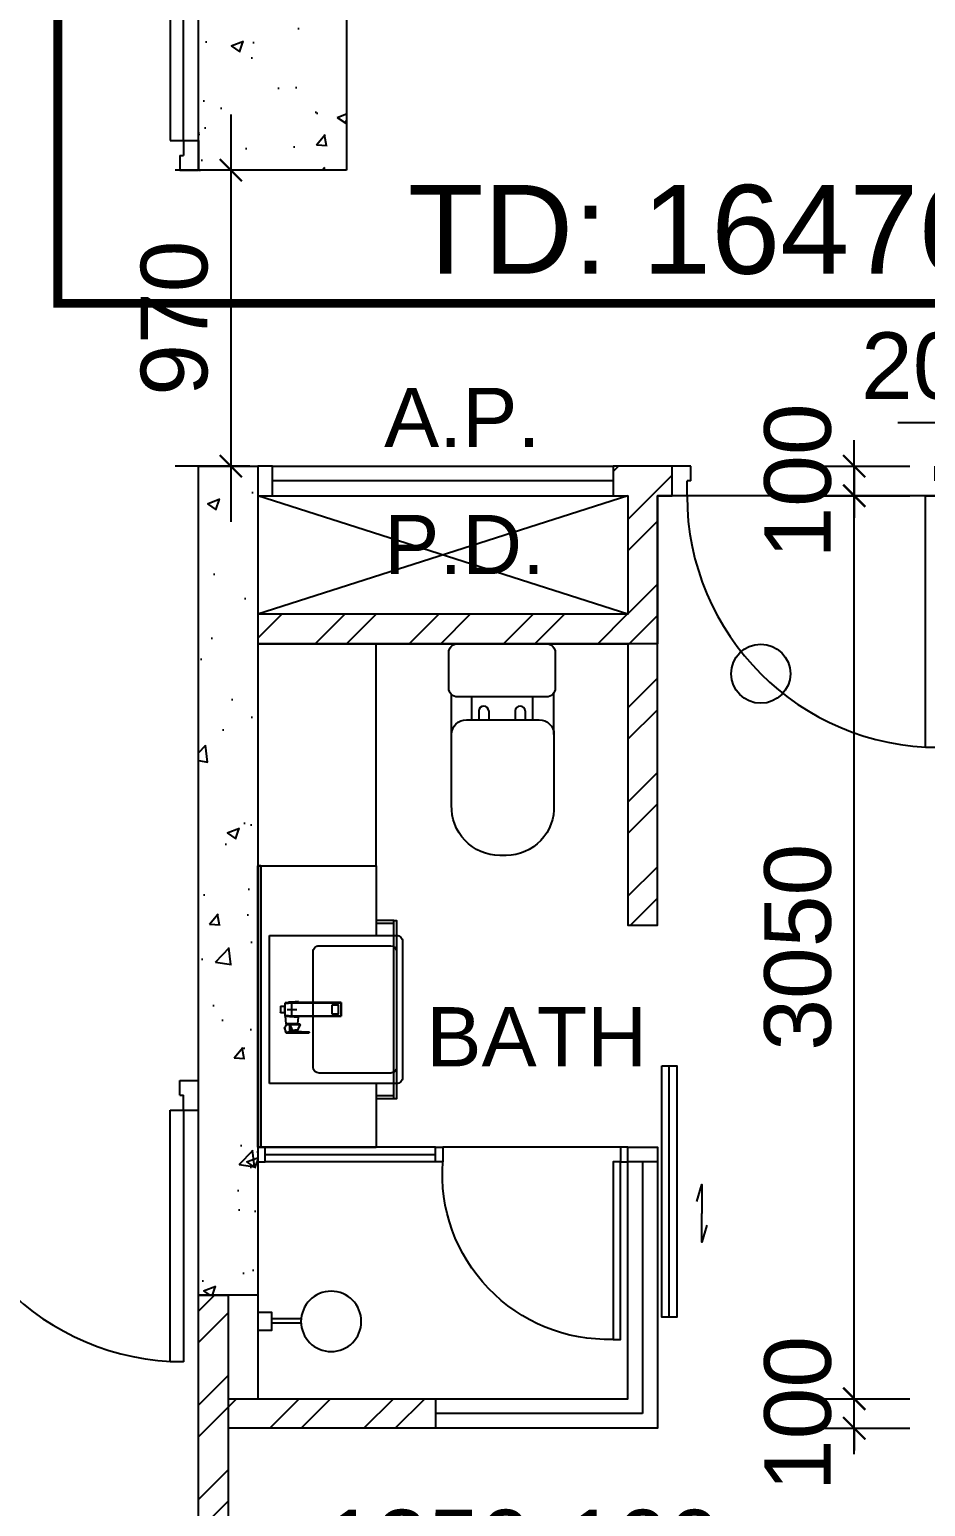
# Model space of a CAD drawing. Header units: millimetres. Extents: x 0 to 69068, y 299 to 37257.
# Drawn here: x 11629 to 14655, y 12058 to 17047 of the extents above; entities that cross this region are included whole.
import ezdxf
from ezdxf.enums import TextEntityAlignment as Align

# ---------------------------------------------------------------- set-up
doc = ezdxf.new("R2010")
doc.units = ezdxf.units.MM
doc.layers.get('Defpoints').update_dxf_attribs({"color": 8})
for name, color, linetype in [('ARC 08200_OS', 8, 'Continuous'), ('Default', 8, 'Continuous'), ('Door', 8, 'Continuous'), ('FSD', 8, 'Continuous'), ('GBP A.P.', 8, 'Continuous'), ('GBP Dim', 8, 'Continuous'), ('GBP Text 200', 8, 'Continuous'), ('hatch', 8, 'Continuous'), ('LP-Furn built-in', 8, 'Continuous'), ('LP-Furn built-in 2', 8, 'Continuous'), ('LP-Sanitary', 8, 'Continuous'), ('PD', 8, 'Continuous'), ('PD DOOR', 8, 'Continuous'), ('TEXT', 8, 'Continuous'), ('Text GBP 250', 8, 'Continuous'), ('WALL-NEW', 8, 'Continuous'), ('WALL-STRUCTURE', 8, 'Continuous'), ('zzz-room mix', 8, 'Continuous')]:
    doc.layers.add(name, color=color, linetype=linetype)
doc.layers.add('LP-Nonplot', color=8, linetype='Continuous', plot=False)
doc.styles.add('BH', font='arial.ttf')
doc.dimstyles.new('200 GBP', dxfattribs={"dimscale": 1.5, "dimtxt": 150, "dimasz": 50, "dimexe": 125, "dimexo": 50, "dimgap": 50, "dimtad": 1, "dimdec": 0, "dimzin": 0, "dimdsep": 46, "dimtxsty": 'BH', "dimblk": 'ARCHTICK', "dimcen": 0.09, "dimdle": 125, "dimclrd": 9, "dimclre": 9, "dimclrt": 1, "dimadec": 0, "dimazin": 0, "dimtfac": 1, "dimtdec": 0, "dimtix": 1, "dimtmove": 2, "dimatfit": 3, "dimldrblk": 'ARCHTICK', "dimfxl": 300, "dimfxlon": 1, "dimtolj": 1, "dimtzin": 0, "dimarcsym": 0})

# ---------------------------------------------------------------- blocks, each defined once
blk = doc.blocks.new('Door 850')
for p, q in [((38290.6, 34986.6), (38290.6, 35836.6)), ((38290.6, 35836.6), (38335.6, 35836.6)), ((38335.6, 35836.6), (38335.6, 34986.6)), ((38240.6, 34986.6), (38240.6, 34911.6)), ((38290.6, 34986.6), (38240.6, 34986.6)), ((38290.6, 34986.6), (38290.6, 34936.6)), ((38335.6, 34986.6), (38290.6, 34986.6)), ((39140.6, 34986.6), (39140.6, 34936.6)), ((39140.6, 34986.6), (39190.6, 34986.6)), ((39190.6, 34986.6), (39190.6, 34911.6)), ((38303.1, 34936.6), (38290.6, 34936.6)), ((38303.1, 34936.6), (38303.1, 34886.6)), ((39128.1, 34936.6), (39140.6, 34936.6)), ((39128.1, 34936.6), (39128.1, 34886.6)), ((38240.6, 34911.6), (38240.6, 34886.6)), ((38303.1, 34886.6), (38240.6, 34886.6)), ((39128.1, 34886.6), (39190.6, 34886.6)), ((39190.6, 34911.6), (39190.6, 34886.6))]:
    blk.add_line(p, q)
blk.add_arc((38290.6, 34986.6), 850, 360, 89.9977)
blk = doc.blocks.new('pln_shower head')
at = {"ltscale": 100}
for points in [[(101, 9.1), (200, 9.1)], [(101, -5.9), (200, -5.9)]]:
    blk.add_lwpolyline(points, dxfattribs=at)
at = {"ltscale": 0.5}
blk.add_lwpolyline([(248, 30.1), (248, -29.9), (200, -29.9), (200, 30.1)], close=True, dxfattribs=at)
at = {"ltscale": 100}
blk.add_circle((0, 0), 101.9, dxfattribs=at)
blk = doc.blocks.new('pln_toilet')
for p, q in [((-170.1, -306.5), (-170.1, -171.6)), ((175.5, -306.5), (175.5, -165.2)), ((-78.2, -226.9), (-78.2, -256.5)), ((-45, -226.9), (-45, -256.5)), ((44.7, -226.9), (44.7, -256.5)), ((77.9, -226.9), (77.9, -256.5))]:
    blk.add_line(p, q)
for points in [[(180, -30), (180, -149.3, -0.414214), (150, -179.3), (-150, -179.3, -0.414214), (-180, -149.3), (-180, -30, -0.414214), (-150, 0), (150, 0, -0.414214)], [(175.5, -306.5), (175.5, -545.1, -0.424695), (14, -715.1), (-7.8, -715.1, -0.423698), (-170.1, -545.1), (-170.1, -306.5, -0.414214), (-120.1, -256.5), (125.5, -256.5, -0.414214)]]:
    blk.add_lwpolyline(points, format="xyb", close=True)
for points in [[(-101.9, -256.5), (-101.9, -179.3)], [(102.9, -179.3), (102.9, -256.5)]]:
    blk.add_lwpolyline(points)
for centre in [(-61.6, -226.9), (61.3, -226.9)]:
    blk.add_arc(centre, 16.6, 0, 180)
blk = doc.blocks.new('SEANNOT_GROUP2')
at = {"layer": 'Default'}
blk.add_line((81.5, 351.1), (81.5, 317.9), dxfattribs=at)
blk = doc.blocks.new('SEANNOT_GROUP3')
at = {"layer": 'Default'}
blk.add_line((99.8, 335.2), (63.8, 335.2), dxfattribs=at)
blk = doc.blocks.new('ghtfdgd')
at = {"layer": 'LP-Sanitary'}
for p, q in [((79214.2, -115039.6), (79218.2, -114994.6)), ((79220.2, -114994.6), (79217.1, -115027.9)), ((79220.2, -114994.6), (79218.2, -114994.6)), ((79218.9, -115183.4), (79220.2, -114994.6)), ((79261.1, -114994.6), (79220.2, -114994.6)), ((79230.7, -114993.6), (79230.7, -114979.6)), ((79231.2, -114979.1), (79250.2, -114979.1)), ((79250.2, -114994.1), (79231.2, -114994.1)), ((79238.9, -114994.1), (79238.9, -114994.6)), ((79242.4, -114994.6), (79242.4, -114994.1)), ((79250.7, -114979.6), (79250.7, -114993.6)), ((79263.2, -114994.6), (79261.1, -114994.6)), ((79261.1, -114994.6), (79262.4, -115183.4)), ((79264.2, -115027.9), (79261.1, -114994.6)), ((79263.2, -114994.6), (79288.7, -114996.6)), ((79263.2, -114994.6), (79267.1, -115039.6)), ((79217.1, -115027.9), (79214.2, -115039.6)), ((79217.1, -115039.6), (79214.2, -115039.6)), ((79215.7, -115019.1), (79215.7, -115005.6)), ((79215.7, -115005.6), (79217.2, -115005.6)), ((79217.5, -115184.4), (79217.1, -115027.9)), ((79264.2, -115027.9), (79263.8, -115184.4)), ((79264.2, -115027.9), (79267.1, -115039.6)), ((79267.1, -115039.6), (79264.2, -115039.6)), ((79288.7, -115037.7), (79267.1, -115039.6)), ((79288.7, -115037.7), (79288.7, -114996.6)), ((79290.7, -115009.4), (79290.7, -115000.9)), ((79290.7, -115009.6), (79290.7, -115009.4)), ((79290.7, -115010.3), (79290.7, -115009.6)), ((79290.7, -115044.4), (79290.7, -115010.3)), ((79290.7, -115044.7), (79290.7, -115044.4)), ((79290.9, -115010.4), (79310.4, -115018.6)), ((79290.9, -115010.4), (79290.9, -115044.5)), ((79290.9, -115044.5), (79310.4, -115036.3)), ((79310.7, -115017.8), (79291, -115009.5)), ((79291, -115009.5), (79291, -115009.5)), ((79291, -115009.5), (79291, -115009.5)), ((79291, -115044.9), (79310.7, -115036.6)), ((79310.4, -115018.6), (79310.5, -115018.7)), ((79310.4, -115036.3), (79310.5, -115036.2)), ((79310.5, -115018.7), (79310.5, -115027.4)), ((79310.5, -115036.2), (79310.5, -115027.4)), ((79310.7, -115017.8), (79314.8, -115009.2)), ((79313.5, -115028.9), (79313.5, -115020.8)), ((79313.5, -115020.8), (79317.3, -115050.9)), ((79313.5, -115028.9), (79313.5, -115036.9)), ((79313.5, -115036.9), (79317.3, -115075.5)), ((79313.5, -115037), (79317.3, -115075.5)), ((79315.2, -115010.7), (79313.6, -115020.4)), ((79313.6, -115020.5), (79313.6, -115020.4)), ((79317.3, -115050.5), (79313.6, -115020.5)), ((79315.2, -115010.7), (79317.3, -115050.4)), ((79318, -115050.2), (79316, -115010.5)), ((79317.3, -115002.9), (79318.9, -114997.5)), ((79319.4, -115044.7), (79317.3, -115002.9)), ((79318.7, -114997.4), (79318.9, -114997.5)), ((79319.3, -114997.6), (79318.9, -114997.4)), ((79318.9, -114997.5), (79319.4, -114997.7)), ((79319.4, -114997.7), (79319.4, -115044.7)), ((79319.4, -115044.7), (79319.4, -115051)), ((79319.8, -115045.3), (79319.8, -114998.3)), ((79319.8, -115051.6), (79319.8, -115045.3)), ((79317.3, -115050.4), (79317.3, -115050.5)), ((79317.3, -115051.4), (79317.3, -115063.3)), ((79317.3, -115075.1), (79317.3, -115063.3)), ((79317.7, -115051.6), (79318.9, -115052.3)), ((79317.7, -115063.5), (79317.7, -115051.6)), ((79317.7, -115063.5), (79317.7, -115075.4)), ((79317.7, -115075.4), (79318.9, -115074.8)), ((79319.4, -115051), (79318, -115050.2)), ((79318, -115076), (79319.3, -115075.3)), ((79318.9, -115074.8), (79318.9, -115052.3)), ((79319.8, -115051.9), (79319.8, -115051.6)), ((79319.8, -115051.9), (79319.8, -115074.4)), ((79319.8, -115074.4), (79319.8, -115074.6)), ((79218.9, -115183.4), (79217.5, -115184.4)), ((79217.5, -115184.4), (79263.8, -115184.4)), ((79262.4, -115183.4), (79218.9, -115183.4)), ((79225, -115154.8), (79225, -115173.1)), ((79255.3, -115153.8), (79226, -115153.8)), ((79255.3, -115154), (79226, -115154)), ((79226, -115174.1), (79255.3, -115174.1)), ((79256.3, -115173.1), (79256.3, -115154.8)), ((79262.4, -115183.4), (79263.8, -115184.4))]:
    blk.add_line(p, q, dxfattribs=at)
for centre, radius, start, end in [((79231.2, -114979.6), 0.5, 90, 180), ((79231.2, -114993.6), 0.5, 180, 270), ((79250.2, -114979.6), 0.5, 0, 90), ((79250.2, -114993.6), 0.5, 270, 0), ((79511, -115282.7), 357.7, 125.8498, 127.9825), ((79530.3, -115308.3), 389.7, 125.9264, 127.8836), ((79301.7, -114992.9), 0.28, 69.6864, 135.2011), ((79240.7, -115019.1), 25, 180, 185.7425), ((79280.3, -115017.1), 20, 56.8024, 65.1654), ((79280.3, -115017.1), 20, 294.8346, 301.6128), ((79290.9, -115000.9), 0.2, 127.8526, 180), ((79290.9, -115044.7), 0.2, 180.014, 293.047), ((79234, -109870), 5139.5, 270.6358, 270.8997), ((79227.2, -108854.2), 6155.7, 270.59451, 270.81562), ((79288.3, -115009.7), 2.67, 3.1953, 9.3367), ((79319.7, -114996.5), 23.1, 247.1252, 247.4995), ((79339.3, -115104.4), 73.6, 112.7571, 112.8748), ((79312.3, -115020.9), 1.23, 6.0946, 11.5159), ((79308.7, -115037.4), 4.84, 5.245, 7.1928), ((79310.7, -115037.3), 2.83, 5.6454, 8.8147), ((79314, -115009.4), 0.822, 12.8215, 37.3786), ((79314.7, -115011.5), 2.53, 77.4972, 90.7881), ((79315.1, -115009.5), 0.509, 38.0096, 78.4052), ((84763.2, -116562.2), 5664.7, 164.0221, 164.0885), ((79313.8, -115010.5), 2.18, 358.6743, 36.2852), ((79318.5, -114997.9), 0.689, 55.9542, 80.1325), ((79319, -114998.3), 0.8, 0.0065, 61.4767), ((79317.8, -115050.7), 0.54, 62.2217, 149.6873), ((79305.3, -115051.3), 11.9, 359.6229, 2.1624), ((79313.2, -115075.2), 4.12, 356.1198, 1.3814), ((79317.8, -115075.5), 0.494, 177.6992, 295.8531), ((79318.6, -115075.3), 0.938, 181.0891, 220.2205), ((79315.7, -115050), 2.38, 342.3129, 353.972), ((79317.3, -115050.2), 0.738, 359.2113, 2.9985), ((79319, -115074.6), 0.786, 294.1963, 0.4917), ((79319.1, -115051.6), 0.688, 1.5121, 63.734)]:
    blk.add_arc(centre, radius, start, end, dxfattribs=at)
for centre, major_axis, ratio, start_param, end_param in [((79301.6, -114992.9), (0.117, -0.162), 0.844851, 2.109561, 3.167674), ((79290.9, -115000.9), (0.2, 0), 0.870233, 1.308042, 3.141593), ((79290.9, -115009.4), (0.2, 0), 0.870251, 1.333095, 3.141593), ((79290.9, -115010.3), (0.2, 0), 0.5, 3.141593, 4.712389), ((79290.9, -115044.4), (0.2, 0), 0.5, 3.141593, 4.712389), ((79290.9, -115000.9), (0.123, -0.158), 0.834595, 2.099205, 3.141593), ((79290.9, -115000.9), (0.123, -0.158), 0.834595, 3.141593, 3.165459), ((79290.9, -115010), (0.077, 0.836), 0.04975, 4.217846, 5.325586), ((79290.9, -115044.1), (-0.077, 0.836), 0.04975, 2.065339, 3.17308), ((79310.4, -115018.2), (-0.311, -0.737), 0.21898, 1.092037, 2.210933), ((79310.4, -115035.9), (-0.311, 0.737), 0.21898, 2.049556, 3.141593), ((79310.5, -115018.3), (-0.309, -0.738), 0.217421, 1.09135, 2.210755), ((79310.5, -115035.8), (-0.309, 0.738), 0.217421, 2.050243, 3.169648), ((79310.4, -115035.9), (-0.311, 0.737), 0.21898, 3.141593, 3.168451), ((79314.3, -115020.6), (-0.782, -0.167), 0.921627, 5.682069, 6.099643), ((79314.3, -115020.8), (-0.794, -0.099), 0.898005, 5.760928, 6.175764), ((79314.3, -115036.7), (0.793, 0.106), 0.789486, 3.026004, 3.133916), ((79314.3, -115036.9), (0.796, 0.077), 0.827125, 3.057559, 3.141593), ((79315.1, -115009.6), (0.173, 0.708), 0.018166, 0.444134, 0.918054), ((79315.3, -115009.6), (0.412, 0.321), 0.549065, 0.513637, 1.195391), ((79315.7, -115010.9), (-0.499, -0.026), 0.868619, 4.118709, 5.82428), ((79316.8, -115003.6), (0.961, -0.275), 0.902908, 1.271288, 1.565184), ((79318.4, -114998), (-0.211, -0.772), 0.117484, 2.694436, 3.141054), ((79318.5, -114998.1), (-0.382, -0.703), 0.237912, 2.705017, 3.14394), ((79319, -114998.3), (-0.382, -0.703), 0.237912, 2.705017, 3.141091), ((79319, -114998.3), (-0.8, 0), 0.876594, 3.141494, 4.164132), ((79319, -115045.3), (-0.8, 0), 0.876594, 3.141494, 4.164132), ((79317.8, -115050.6), (-0.5, -0.016), 0.857677, 4.139605, 5.842177), ((79317.8, -115050.9), (-0.5, -0.02), 0.273668, 4.356492, 6.23412), ((79317.8, -115063.3), (-0.5, 0), 0.5, 0.054498, 1.448623), ((79317.8, -115075.5), (-0.494, 0.079), 0.969108, 0.192451, 2.070079), ((79226, -115154.8), (-1, 0), 0.992546, 4.712389, 6.283185), ((79226, -115154.9), (1, 0), 0.890286, 1.570796, 3.141593), ((79226, -115173.1), (1, 0), 0.992546, 3.141593, 4.712389), ((79255.3, -115154.8), (-1, 0), 0.992546, 3.141593, 4.712389), ((79255.3, -115154.9), (1, 0), 0.890286, 0, 1.570796), ((79255.3, -115173.1), (1, 0), 0.992546, 4.712389, 6.283185)]:
    blk.add_ellipse(centre, major_axis=major_axis, ratio=ratio, start_param=start_param, end_param=end_param, dxfattribs=at)
for points, degree in [([(79301.8, -114992.7), (79301.7, -114992.6), (79301.7, -114992.7), (79301.6, -114992.7)], 3), ([(79318.6, -114997.3), (79316.3, -114996.6), (79310.7, -114995.1), (79301.8, -114992.7)], 3), ([(79313.5, -115028.9), (79313.5, -115028.4), (79313.4, -115028), (79312.3, -115027.4), (79311.4, -115027.4), (79310.5, -115027.4)], 5), ([(79317.9, -115075.9), (79317.9, -115076), (79318, -115076), (79318, -115075.9)], 3)]:
    blk.add_open_spline(points, degree=degree, dxfattribs=at)
for points, knots in [([(79301.6, -114992.7), (79301.9, -114992.8), (79302.2, -114992.9), (79302.5, -114993), (79305, -114993.6), (79307.5, -114994.3), (79310.1, -114995), (79312.9, -114995.8), (79315.8, -114996.6), (79318.7, -114997.4)], [0, 0, 0, 0, 0.051688, 0.051688, 0.051688, 0.494848, 0.494848, 0.494848, 1, 1, 1, 1]), ([(79291, -115009.5), (79291, -115009.5), (79290.9, -115009.5), (79290.8, -115009.6), (79290.7, -115009.6), (79290.7, -115009.6)], [0, 0, 0, 0, 0.5, 0.5, 1, 1, 1, 1]), ([(79291, -115000.7), (79291, -115000.8), (79291, -115000.8), (79291, -115000.9), (79291, -115001.2), (79291, -115001.4), (79291, -115001.7), (79291, -115002.7), (79291, -115003.8), (79291, -115004.8), (79291, -115006.3), (79291, -115007.8), (79291, -115009.2)], [0, 0, 0, 0, 0.02306, 0.02306, 0.02306, 0.115301, 0.115301, 0.115301, 0.484264, 0.484264, 0.484264, 1, 1, 1, 1]), ([(79310.5, -115018.7), (79310.9, -115018.8), (79311.2, -115019), (79311.9, -115019.4), (79312.2, -115019.7), (79312.8, -115020.1), (79313, -115020.3), (79313.4, -115020.5), (79313.5, -115020.5), (79313.5, -115020.7)], [0, 0, 0, 0, 0.25, 0.25, 0.5, 0.5, 0.75, 0.75, 1, 1, 1, 1]), ([(79310.5, -115036.2), (79310.9, -115036.1), (79311.2, -115035.9), (79311.9, -115035.6), (79312.2, -115035.5), (79312.8, -115035.6), (79313, -115035.7), (79313.4, -115036.2), (79313.5, -115036.5), (79313.5, -115036.8)], [0, 0, 0, 0, 0.25, 0.25, 0.5, 0.5, 0.75, 0.75, 1, 1, 1, 1]), ([(79313.6, -115020.4), (79313.5, -115020.2), (79313.5, -115020), (79313.3, -115019.6), (79313.2, -115019.3), (79312.7, -115018.8), (79312.3, -115018.6), (79311.6, -115018.2), (79311.2, -115018), (79310.8, -115017.9)], [0, 0, 0, 0, 0.25, 0.25, 0.5, 0.5, 0.75, 0.75, 1, 1, 1, 1]), ([(79310.8, -115036.5), (79311, -115036.5), (79311.3, -115036.3), (79311.8, -115036.2), (79312.2, -115036.1), (79312.5, -115036), (79312.8, -115036), (79313, -115036), (79313.1, -115036.1), (79313.2, -115036.2), (79313.4, -115036.3), (79313.5, -115036.6), (79313.5, -115036.7), (79313.5, -115036.8)], [0, 0, 0, 0, 0.124812, 0.2213171, 0.3092796, 0.3899271, 0.4711589, 0.5451559, 0.6166529, 0.6889172, 0.7974179, 0.8896188, 0.9816515, 0.9816515, 0.9816515, 0.9816515]), ([(79314.8, -115009.2), (79314.8, -115009.2), (79314.9, -115009.2), (79314.9, -115009.2), (79315, -115009.2), (79315, -115009.2), (79315.1, -115009.2), (79315.2, -115009.2)], [0, 0, 0, 0, 0.25, 0.25, 0.5, 0.5, 1, 1, 1, 1]), ([(79317.1, -115002.7), (79317, -115003), (79316.9, -115003.3), (79316.8, -115003.6), (79316.5, -115004.7), (79316.2, -115005.8), (79315.9, -115006.9), (79315.7, -115007.6), (79315.4, -115008.3), (79315.2, -115009)], [0, 0, 0, 0, 0.131954, 0.131954, 0.131954, 0.659772, 0.659772, 0.659772, 1, 1, 1, 1]), ([(79315.2, -115009.2), (79315.2, -115009.2), (79315.2, -115009.2), (79315.2, -115009.2), (79315.2, -115009.2), (79315.2, -115009.2)], [0, 0, 0, 0, 0.5, 0.5, 1, 1, 1, 1]), ([(79315.2, -115009.2), (79315.3, -115009.3), (79315.3, -115009.4), (79315.3, -115009.5), (79315.3, -115009.6), (79315.3, -115009.8), (79315.3, -115009.8), (79315.3, -115009.9), (79315.3, -115010), (79315.2, -115010.2), (79315.2, -115010.3), (79315.2, -115010.5), (79315.2, -115010.6), (79315.2, -115010.7)], [0, 0, 0, 0, 0.125, 0.125, 0.25, 0.25, 0.375, 0.375, 0.5, 0.5, 0.75, 0.75, 1, 1, 1, 1]), ([(79318.7, -114997.4), (79318.6, -114997.5), (79318.6, -114997.7), (79318.5, -114997.9), (79318.2, -114999), (79317.9, -115000.1), (79317.5, -115001.2), (79317.4, -115001.7), (79317.2, -115002.2), (79317.1, -115002.7)], [0, 0, 0, 0, 0.095324, 0.095324, 0.095324, 0.707603, 0.707603, 0.707603, 1, 1, 1, 1]), ([(79317.3, -115050.5), (79317.3, -115050.5), (79317.3, -115050.5), (79317.3, -115050.6), (79317.3, -115050.6), (79317.3, -115050.7), (79317.3, -115050.8), (79317.3, -115050.9)], [0, 0, 0, 0, 0.25, 0.25, 0.5, 0.5, 1, 1, 1, 1]), ([(79317.3, -115051.4), (79317.3, -115051.5), (79317.3, -115051.5), (79317.5, -115051.6), (79317.6, -115051.6), (79317.7, -115051.6)], [0, 0, 0, 0, 0.5, 0.5, 1, 1, 1, 1]), ([(79317.3, -115075.1), (79317.3, -115075.2), (79317.3, -115075.2), (79317.5, -115075.3), (79317.6, -115075.3), (79317.7, -115075.4)], [0, 0, 0, 0, 0.5, 0.5, 1, 1, 1, 1]), ([(79317.7, -115051.6), (79317.7, -115051.6), (79317.7, -115051.5), (79317.8, -115051.4), (79317.8, -115051.3), (79317.8, -115051.1), (79317.8, -115051), (79317.9, -115050.9), (79317.9, -115050.8), (79317.9, -115050.7)], [0, 0, 0, 0, 0.25, 0.25, 0.5, 0.5, 0.75, 0.75, 1, 1, 1, 1]), ([(79319.4, -115051), (79319.4, -115051), (79319.4, -115051), (79319.4, -115051), (79319.4, -115051), (79319.4, -115051), (79319.4, -115051), (79319.4, -115051.1), (79319.4, -115051.1), (79319.4, -115051.2), (79319.4, -115051.2), (79319.3, -115051.3), (79319.3, -115051.3), (79319.3, -115051.4), (79319.3, -115051.5), (79319.2, -115051.6), (79319.2, -115051.6), (79319.1, -115051.7), (79319.1, -115051.8), (79319, -115051.9), (79319, -115052), (79318.9, -115052.1), (79318.9, -115052.1), (79318.9, -115052.2), (79318.9, -115052.3), (79318.9, -115052.3), (79318.9, -115052.3), (79318.9, -115052.3), (79318.9, -115052.3), (79318.9, -115052.3), (79318.9, -115052.3)], [0, 0, 0, 0, 0.000034, 0.000034, 0.000034, 0.03445, 0.03445, 0.03445, 0.175251, 0.175251, 0.175251, 0.317196, 0.317196, 0.317196, 0.479622, 0.479622, 0.479622, 0.662074, 0.662074, 0.662074, 0.829132, 0.829132, 0.829132, 0.958486, 0.958486, 0.958486, 0.999966, 0.999966, 0.999966, 1, 1, 1, 1]), ([(79319.8, -115051.9), (79319.8, -115052), (79319.7, -115052), (79319.7, -115052.1), (79319.6, -115052.2), (79319.4, -115052.3), (79319.3, -115052.3), (79319.1, -115052.3), (79319, -115052.3), (79318.9, -115052.3)], [0, 0, 0, 0, 0.25, 0.25, 0.5, 0.5, 0.75, 0.75, 1, 1, 1, 1]), ([(79319.8, -115074.4), (79319.8, -115074.5), (79319.7, -115074.5), (79319.7, -115074.6), (79319.6, -115074.7), (79319.4, -115074.8), (79319.3, -115074.8), (79319.1, -115074.8), (79319, -115074.8), (79318.9, -115074.8)], [0, 0, 0, 0, 0.25, 0.25, 0.5, 0.5, 0.75, 0.75, 1, 1, 1, 1]), ([(79319.3, -115075.3), (79319.3, -115075.3), (79319.3, -115075.3), (79319.2, -115075.3), (79319.2, -115075.3), (79319.1, -115075.3), (79319.1, -115075.2), (79319, -115075.2), (79319, -115075.1), (79318.9, -115075.1), (79318.9, -115075), (79318.9, -115074.9), (79318.9, -115074.9), (79318.9, -115074.9), (79318.9, -115074.8), (79318.9, -115074.8), (79318.9, -115074.8), (79318.9, -115074.8), (79318.9, -115074.8)], [0.3296223, 0.3296223, 0.3296223, 0.3296223, 0.4796217, 0.4796217, 0.4796217, 0.6620737, 0.6620737, 0.6620737, 0.829132, 0.829132, 0.829132, 0.9584856, 0.9584856, 0.9584856, 0.9999655, 0.9999655, 0.9999655, 1, 1, 1, 1])]:
    blk.add_open_spline(points, degree=3, knots=knots, dxfattribs=at)
at = {"layer": 'LP-Nonplot'}
for name in ['SEANNOT_GROUP3', 'SEANNOT_GROUP2']:
    blk.add_blockref(name, (79159.1, -115352.3), dxfattribs=at)
blk = doc.blocks.new('SINK')
at = {"layer": 'LP-Sanitary'}
blk.add_line((-74936.8, -44774), (-75436.8, -44774), dxfattribs=at)
blk.add_lwpolyline([(-75436.8, -44774), (-75436.8, -45203.2, 0.414214), (-75416.8, -45223.2), (-74956.8, -45223.2, 0.414214), (-74936.8, -45203.2), (-74936.8, -44774)], format="xyb", dxfattribs=at)
blk.add_lwpolyline([(-75401.8, -44941.1), (-75401.8, -45183.3, 0.414117), (-75381.8, -45203.2), (-74991.8, -45203.2, 0.41431), (-74971.8, -45183.2), (-74971.8, -44941.1, 0.414117), (-74991.8, -44921.1), (-75381.8, -44921.1, 0.41431)], format="xyb", close=True, dxfattribs=at)
at = {"layer": 'LP-Furn built-in'}
blk.add_blockref('ghtfdgd', (-154427.4, 70168.1), dxfattribs=at)
blk = doc.blocks.new('pln_sink 1100x380')
at = {"ltscale": 1000}
for p, q in [((0, 0), (400, 0)), ((400, 0), (400, -235)), ((459.9, -184.9), (400, -184.9)), ((459.9, -194.9), (400, -194.9)), ((400, -735), (400, -950)), ((459.9, -776.6), (400, -776.6)), ((459.9, -786.6), (400, -786.6)), ((0, -950), (400, -950))]:
    blk.add_line(p, q, dxfattribs=at)
for points in [[(10, -950), (10, 0), (0, 0), (0, -950), (10, -950)], [(10, 0), (10, -950), (0, -950), (0, 0), (10, 0)]]:
    blk.add_lwpolyline(points, dxfattribs=at)
at = {"ltscale": 200}
blk.add_lwpolyline([(459.9, -184.9), (468.4, -184.9), (468.4, -786.6), (459.9, -786.6)], close=True, dxfattribs=at)
at = {"layer": 'LP-Furn built-in', "extrusion": (0, 0, -1), "zscale": -1, "rotation": 270}
blk.add_blockref('SINK', (44734, -75671.8), dxfattribs=at)
blk = doc.blocks.new('_ArchTick')
at = {"color": 0, "const_width": 0.1}
blk.add_lwpolyline([(0.5, 0.5), (-0.5, -0.5)], dxfattribs=at)
blk = doc.blocks.new('*D330')
at = {"layer": 'Defpoints', "color": 0, "transparency": 16777216}
for p in [(12300.1, 12302.4), (13650, 12302.4), (13650, 11743.3)]:
    blk.add_point(p, dxfattribs=at)
at = {"layer": 'GBP Dim', "color": 9, "lineweight": -2, "transparency": 16777216}
for p, q in [((12300.1, 11968.3), (12300.1, 11555.8)), ((13650, 11968.3), (13650, 11555.8)), ((12112.6, 11743.3), (13837.5, 11743.3))]:
    blk.add_line(p, q, dxfattribs=at)
at = {"layer": 'GBP Dim', "color": 9, "lineweight": -2, "transparency": 16777216, "xscale": 75, "yscale": 75, "zscale": 75, "rotation": 180}
blk.add_blockref('_ArchTick', (12300.1, 11743.3), dxfattribs=at)
at = {"layer": 'GBP Dim', "color": 9, "lineweight": -2, "transparency": 16777216, "xscale": 75, "yscale": 75, "zscale": 75}
blk.add_blockref('_ArchTick', (13650, 11743.3), dxfattribs=at)
at = {"layer": 'GBP Dim', "transparency": 16777216, "insert": (12975, 11933.2), "char_height": 225, "attachment_point": 5, "style": 'BH'}
blk.add_mtext('\\A1;1350', dxfattribs=at)
blk = doc.blocks.new('*D331')
at = {"layer": 'Defpoints', "color": 0, "transparency": 16777216}
for p in [(13650, 12402.2), (13750, 12402.2), (13750, 11743.3)]:
    blk.add_point(p, dxfattribs=at)
at = {"layer": 'GBP Dim', "color": 9, "lineweight": -2, "transparency": 16777216}
for p, q in [((13650, 11968.3), (13650, 11555.8)), ((13750, 11968.3), (13750, 11555.8)), ((13650, 11743.3), (13575, 11743.3)), ((13650, 11743.3), (13750, 11743.3)), ((13750, 11743.3), (13825, 11743.3))]:
    blk.add_line(p, q, dxfattribs=at)
at = {"layer": 'GBP Dim', "color": 9, "lineweight": -2, "transparency": 16777216, "xscale": 75, "yscale": 75, "zscale": 75}
blk.add_blockref('_ArchTick', (13650, 11743.3), dxfattribs=at)
at = {"layer": 'GBP Dim', "color": 9, "lineweight": -2, "transparency": 16777216, "xscale": 75, "yscale": 75, "zscale": 75, "rotation": 180}
blk.add_blockref('_ArchTick', (13750, 11743.3), dxfattribs=at)
at = {"layer": 'GBP Dim', "transparency": 16777216, "insert": (13700, 11933.2), "char_height": 225, "attachment_point": 5, "style": 'BH'}
blk.add_mtext('\\A1;100', dxfattribs=at)
blk = doc.blocks.new('*D342')
at = {"layer": 'Defpoints', "color": 0, "transparency": 16777216}
for p in [(13750, 12422.3), (14414.6, 12422.3), (13750, 12322.5)]:
    blk.add_point(p, dxfattribs=at)
at = {"layer": 'GBP Dim', "color": 9, "lineweight": -2, "transparency": 16777216}
for p, q in [((14414.6, 12422.3), (14414.6, 12497.3)), ((14189.6, 12422.3), (14602.1, 12422.3)), ((14414.6, 12322.5), (14414.6, 12422.3)), ((14189.6, 12322.5), (14602.1, 12322.5)), ((14414.6, 12322.5), (14414.6, 12247.5))]:
    blk.add_line(p, q, dxfattribs=at)
at = {"layer": 'GBP Dim', "color": 9, "lineweight": -2, "transparency": 16777216, "xscale": 75, "yscale": 75, "zscale": 75}
for p, rotation in [((14414.6, 12422.3), 270), ((14414.6, 12322.5), 90)]:
    blk.add_blockref('_ArchTick', p, dxfattribs=dict(at, rotation=rotation))
at = {"layer": 'GBP Dim', "transparency": 16777216, "insert": (14224.7, 12372.4), "char_height": 225, "attachment_point": 5, "rotation": 90, "style": 'BH'}
blk.add_mtext('\\A1;100', dxfattribs=at)
blk = doc.blocks.new('*D343')
at = {"layer": 'Defpoints', "color": 0, "transparency": 16777216}
for p in [(13750, 15472.5), (14414.6, 15472.5), (13750, 12422.3)]:
    blk.add_point(p, dxfattribs=at)
at = {"layer": 'GBP Dim', "color": 9, "lineweight": -2, "transparency": 16777216}
for p, q in [((14414.6, 12234.8), (14414.6, 15660)), ((14189.6, 15472.5), (14602.1, 15472.5)), ((14189.6, 12422.3), (14602.1, 12422.3))]:
    blk.add_line(p, q, dxfattribs=at)
at = {"layer": 'GBP Dim', "color": 9, "lineweight": -2, "transparency": 16777216, "xscale": 75, "yscale": 75, "zscale": 75}
for p, rotation in [((14414.6, 15472.5), 90), ((14414.6, 12422.3), 270)]:
    blk.add_blockref('_ArchTick', p, dxfattribs=dict(at, rotation=rotation))
at = {"layer": 'GBP Dim', "transparency": 16777216, "insert": (14224.7, 13947.4), "char_height": 225, "attachment_point": 5, "rotation": 90, "style": 'BH'}
blk.add_mtext('\\A1;3050', dxfattribs=at)
blk = doc.blocks.new('*D344')
at = {"layer": 'Defpoints', "color": 0, "transparency": 16777216}
for p in [(13800, 15572.5), (13800, 15472.5), (14414.6, 15472.5)]:
    blk.add_point(p, dxfattribs=at)
at = {"layer": 'GBP Dim', "color": 9, "lineweight": -2, "transparency": 16777216}
for p, q in [((14414.6, 15572.5), (14414.6, 15647.5)), ((14189.6, 15572.5), (14602.1, 15572.5)), ((14414.6, 15572.5), (14414.6, 15472.5)), ((14189.6, 15472.5), (14602.1, 15472.5)), ((14414.6, 15472.5), (14414.6, 15397.5))]:
    blk.add_line(p, q, dxfattribs=at)
at = {"layer": 'GBP Dim', "color": 9, "lineweight": -2, "transparency": 16777216, "xscale": 75, "yscale": 75, "zscale": 75}
for p, rotation in [((14414.6, 15572.5), 270), ((14414.6, 15472.5), 90)]:
    blk.add_blockref('_ArchTick', p, dxfattribs=dict(at, rotation=rotation))
at = {"layer": 'GBP Dim', "transparency": 16777216, "insert": (14224.7, 15522.5), "char_height": 225, "attachment_point": 5, "rotation": 90, "style": 'BH'}
blk.add_mtext('\\A1;100', dxfattribs=at)
blk = doc.blocks.new('*D345')
at = {"layer": 'Defpoints', "color": 0, "transparency": 16777216}
for p in [(14950, 15720.5), (14750, 15322.5), (14950, 15322.5)]:
    blk.add_point(p, dxfattribs=at)
at = {"layer": 'GBP Dim', "color": 9, "lineweight": -2, "transparency": 16777216}
for p, q in [((14750, 15495.5), (14750, 15908)), ((14950, 15495.5), (14950, 15908)), ((14562.5, 15720.5), (15137.5, 15720.5))]:
    blk.add_line(p, q, dxfattribs=at)
at = {"layer": 'GBP Dim', "color": 9, "lineweight": -2, "transparency": 16777216, "xscale": 75, "yscale": 75, "zscale": 75, "rotation": 180}
blk.add_blockref('_ArchTick', (14750, 15720.5), dxfattribs=at)
at = {"layer": 'GBP Dim', "color": 9, "lineweight": -2, "transparency": 16777216, "xscale": 75, "yscale": 75, "zscale": 75}
blk.add_blockref('_ArchTick', (14950, 15720.5), dxfattribs=at)
at = {"layer": 'GBP Dim', "transparency": 16777216, "insert": (14700, 15910.4), "char_height": 225, "attachment_point": 5, "style": 'BH'}
blk.add_mtext('\\A1;200', dxfattribs=at)
blk = doc.blocks.new('*D410')
at = {"layer": 'Defpoints', "color": 0, "transparency": 16777216}
for p in [(12450, 16572.5), (12309, 15572.5), (12447.9, 15572.5)]:
    blk.add_point(p, dxfattribs=at)
at = {"layer": 'GBP Dim', "color": 9, "lineweight": -2, "transparency": 16777216}
for p, q in [((12309, 16760), (12309, 15385)), ((12375, 16572.5), (12121.5, 16572.5)), ((12372.9, 15572.5), (12121.5, 15572.5))]:
    blk.add_line(p, q, dxfattribs=at)
at = {"layer": 'GBP Dim', "color": 9, "lineweight": -2, "transparency": 16777216, "xscale": 75, "yscale": 75, "zscale": 75}
for p, rotation in [((12309, 16572.5), 90), ((12309, 15572.5), 270)]:
    blk.add_blockref('_ArchTick', p, dxfattribs=dict(at, rotation=rotation))
at = {"layer": 'GBP Dim', "transparency": 16777216, "insert": (12119.1, 16072.5), "char_height": 225, "attachment_point": 5, "rotation": 90, "style": 'BH'}
blk.add_mtext('\\A1;970', dxfattribs=at)
blk = doc.blocks.new('A$C2E1101D5')
at = {"layer": 'LP-Furn built-in'}
for p, q in [((50, 0), (50, -849.8)), ((50, -849.8), (-650, -849.8))]:
    blk.add_line(p, q, dxfattribs=at)
at = {"layer": 'WALL-NEW'}
for p, q in [((100, 0), (0, 0)), ((-650, -799.8), (-650, -899.8))]:
    blk.add_line(p, q, dxfattribs=at)

msp = doc.modelspace()

# ---------------------------------------------------------------- hatches: boundary and pattern name
at = {"layer": 'hatch'}
h = msp.add_hatch(dxfattribs=at)
h.set_pattern_fill('AR-CONC', color=256, scale=60, style=0)
h.set_pattern_definition([(50.000042, (-963422.74, 2071328.86), (430.356137, -37.65097), [45, -495]), (355.000042, (-963422.74, 2071328.86), (-83.25113, 451.31522), [36, -396]), (100.451442, (-963386.87, 2071325.73), (347.10533, 413.66398), [38.24411, -420.68527]), (46.184242, (-963422.74, 2071448.86), (640.3447, -99.31094), [67.5, -742.5]), (96.635642, (-963369.4, 2071440.6), (560.7972, 584.47113), [57.36617, -631.0278]), (351.18424, (-963422.74, 2071448.86), (560.79674, 584.47157), [54, -594]), (21.000042, (-963362.74, 2071418.86), (358.144407, -241.571074), [45, -495]), (326.000042, (-963362.74, 2071418.86), (145.98888, 435.09013), [36, -396]), (71.451442, (-963332.9, 2071398.73), (504.13344, 193.518664), [38.24411, -420.68527]), (37.500042, (-963422.74, 2071328.86), (7.295768, 199.736318), [0, -391.2, 0, -402, 0, -397.5]), (7.500042, (-963422.74, 2071328.86), (157.84155, 236.647142), [0, -229.2, 0, -382.2, 0, -151.5]), (327.500042, (-963556.54, 2071328.86), (320.293472, -13.53269), [0, -150, 0, -468, 0, -621]), (317.500042, (-963616.54, 2071328.86), (349.911658, 60.063244), [0, -195, 0, -310.8, 0, -441])])
h.paths.add_polyline_path([(12700, 16572.5), (12200, 16572.5), (12200, 17772.5), (12700, 17772.5)])
h.paths.add_polyline_path([(12400.1, 12772.5), (12200.1, 12772.5), (12200.1, 15572.5), (12400.1, 15572.5)])
h = msp.add_hatch(dxfattribs=at)
h.set_pattern_fill('ANSI32', color=256, scale=600, style=0)
h.set_pattern_definition([(45, (321172.64, -97424.68), (-159.09903, 159.09903), []), (45, (321278.7, -97424.68), (-159.09903, 159.09903), [])])
h.paths.add_polyline_path([(13650, 14972.5), (13650.1, 14022.3), (13750, 14022.3), (13750, 15472.5), (13800, 15472.5), (13800, 15572.5), (13600, 15572.5), (13600, 15472.5), (13650, 15472.5), (13650, 15072.5), (12400.1, 15072.5), (12400.1, 14972.5)])
h = msp.add_hatch(dxfattribs=at)
h.set_pattern_fill('ANSI32', color=256, scale=600, style=0)
h.set_pattern_definition([(45, (-2500, -11527.6), (-159.099, 159.099), []), (45, (-2393.93, -11527.6), (-159.099, 159.099), [])])
h.paths.add_polyline_path([(13750, 13272.3), (13650, 13272.3), (13650, 13222.3), (13750, 13222.3)], flags=16)
h.paths.add_polyline_path([(13750, 13222.3), (13700, 13222.3), (13700, 12372.5), (13000.1, 12372.5), (13000.1, 12322.5), (13750, 12322.5)], flags=16)
h.paths.add_polyline_path([(13700, 13222.3), (13650, 13222.3), (13650, 12422.3), (13000.1, 12422.3), (13000.1, 12372.5), (13700, 12372.5)], flags=16)
edge = h.paths.add_edge_path()
edge.add_line((12300.1, 10197.5), (12200, 10197.5))
edge.add_line((12200, 10197.5), (12200, 10197.5))
edge.add_line((12200, 10197.5), (12200.1, 12772.5))
edge.add_line((12200.1, 12772.5), (12300.1, 12772.5))
edge.add_line((12300.1, 12772.5), (12300.1, 12422.3))
edge.add_line((12300.1, 12422.3), (13650, 12422.3))
edge.add_line((13650, 12422.3), (13650, 13272.3))
edge.add_line((13650, 13272.3), (13750, 13272.3))
edge.add_line((13750, 13272.3), (13750, 12322.5))
edge.add_line((13750, 12322.5), (12300.1, 12322.5))
edge.add_line((12300.1, 12322.5), (12300.1, 10197.5))

# ---------------------------------------------------------------- linework, layer by layer
at = {"layer": 'ARC 08200_OS', "ltscale": 25, "const_width": 30}
msp.add_lwpolyline([(19867.5, 15472.4), (19867.5, 16122.5), (11725, 16122.5), (11725, 20422.5), (11725, 20422.5), (12200, 23772.5)], dxfattribs=at)
at = {"layer": 'FSD'}
msp.add_circle((14099, 14871.4), 100, dxfattribs=at)
at = {"layer": 'LP-Furn built-in 2'}
msp.add_lwpolyline([(13765, 13547.3), (13815, 13547.3), (13815, 12697.3), (13765, 12697.3)], close=True, dxfattribs=at)
for points in [[(13790, 12697.3), (13790, 13547.3)], [(13882.7, 13088.1), (13899.9, 13145.7), (13899.9, 13048.4)], [(13917.1, 13008.7), (13899.9, 12951.2), (13899.9, 13048.4)]]:
    msp.add_lwpolyline(points, dxfattribs=at)
at = {"layer": 'LP-Sanitary'}
for p, q in [((12800.1, 14222.3), (12800.1, 14972.5)), ((13000, 13272.3), (12425.1, 13272.3))]:
    msp.add_line(p, q, dxfattribs=at)
for points in [[(12400.1, 13272.3), (12400.1, 12422.3), (13650, 12422.3), (13650, 13272.3)], [(12400.1, 13272.3), (12400.1, 13222.3), (12425.1, 13222.3), (12425.1, 13272.3), (12400.1, 13272.3)], [(13025, 13272.3), (13025, 13222.3), (13000, 13222.3), (13000, 13272.3), (13025, 13272.3)], [(13625, 13272.3), (13025, 13272.3)], [(12425.1, 13247.3), (13000, 13247.3)], [(13000, 13222.3), (12425.1, 13222.3)]]:
    msp.add_lwpolyline(points, dxfattribs=at)
for points in [[(13625, 13222.3), (13650, 13222.3), (13650, 13272.3), (13625, 13272.3)], [(13600, 12622.3), (13625, 12622.3), (13625, 13222.3), (13600, 13222.3)]]:
    msp.add_lwpolyline(points, close=True, dxfattribs=at)
msp.add_lwpolyline([(13600, 12622.8, -0.444386), (13025, 13222.3)], format="xyb", dxfattribs=at)
at = {"layer": 'PD'}
for p, q in [((12450.1, 15572.5), (13600, 15572.5)), ((12450.1, 15472.5), (13600, 15472.5))]:
    msp.add_line(p, q, dxfattribs=at)
at = {"layer": 'PD', "ltscale": 20}
for points in [[(13650, 15472.5), (12400.1, 15072.5)], [(13650, 15072.5), (12400.1, 15472.5)]]:
    msp.add_lwpolyline(points, dxfattribs=at)
at = {"layer": 'PD DOOR'}
msp.add_line((13600, 15522.5), (12450.1, 15522.5), dxfattribs=at)
at = {"layer": 'WALL-NEW'}
for points in [[(13650, 14972.5), (13650.1, 14022.3), (13750, 14022.3), (13750, 15472.5), (13800, 15472.5), (13800, 15572.5), (13600, 15572.5), (13600, 15472.5), (13650, 15472.5), (13650, 15072.5), (12400.1, 15072.5), (12400.1, 14972.5), (13650, 14972.5)], [(12300.1, 10197.5), (12200, 10197.5), (12200, 10197.5), (12200.1, 12772.5), (12300.1, 12772.5), (12300.1, 12422.3), (13650, 12422.3), (13650, 13272.3), (13750, 13272.3), (13750, 12322.5), (12300.1, 12322.5), (12300.1, 10197.5), (12300.1, 10197.5), (12300.1, 10197.5), (12300.1, 10197.5), (12300.1, 10197.5)]]:
    msp.add_lwpolyline(points, dxfattribs=at)
msp.add_lwpolyline([(12450.1, 15572.5), (12400.1, 15572.5), (12400.1, 15472.5), (12450.1, 15472.5)], close=True, dxfattribs=at)
at = {"layer": 'WALL-STRUCTURE'}
for points in [[(12700, 16572.5), (12200, 16572.5), (12200, 17772.5), (12700, 17772.5)], [(12400.1, 12772.5), (12200.1, 12772.5), (12200.1, 15572.5), (12400.1, 15572.5)]]:
    msp.add_lwpolyline(points, close=True, dxfattribs=at)
at = {"layer": 'zzz-room mix'}
msp.add_lwpolyline([(12300.1, 10197.5), (16400.9, 10197.5), (16400.9, 12772.5), (14750, 12772.5), (14750, 15472.4), (13750, 15472.5), (13750, 14972.5), (12400.1, 14972.5), (12400.1, 12772.5), (12300.1, 12772.5)], close=True, dxfattribs=at)

# ---------------------------------------------------------------- block references
msp.add_blockref('A$C2E1101D5', (13650, 13222.3))
at = {"layer": 'Door', "xscale": -1, "rotation": 359.9999583785348}
msp.add_blockref('Door 850', (50440.5, -18314.2), dxfattribs=at)
at = {"layer": 'Door'}
for p, rotation in [((52990.6, 50459), 179.9999583785348), ((50440.5, 48384.1), 180.0000416214653)]:
    msp.add_blockref('Door 850', p, dxfattribs=dict(at, rotation=rotation))
at = {"layer": 'LP-Sanitary'}
for name, p in [('pln_toilet', (13225.1, 14972.5)), ('pln_sink 1100x380', (12400.1, 14222.3))]:
    msp.add_blockref(name, p, dxfattribs=at)
at = {"layer": 'LP-Sanitary', "xscale": -1, "rotation": 359.9999084461166}
msp.add_blockref('pln_shower head', (12648.1, 12683.4), dxfattribs=at)

# ---------------------------------------------------------------- texts
at = {"layer": 'GBP A.P.', "style": 'BH'}
msp.add_text('A.P.', height=200, rotation=0, dxfattribs=at).set_placement((13090.8, 15637), align=Align.CENTER)
at = {"layer": 'GBP Text 200', "style": 'BH'}
msp.add_text('BATH', height=200, dxfattribs=at).set_placement((13342.2, 13545.1), align=Align.CENTER)
at = {"layer": 'TEXT', "style": 'BH'}
msp.add_text('P.D.', height=200, rotation=0, dxfattribs=at).set_placement((13098.8, 15207.7), align=Align.CENTER)
at = {"layer": 'Text GBP 250', "style": 'BH'}
msp.add_text('TD: 16476mm', height=300, rotation=0.003, dxfattribs=at).set_placement((12907, 16222.5))

# ---------------------------------------------------------------- dimensions: what is measured, and where the dimension line sits
at = {"layer": 'GBP Dim'}
dim = msp.add_linear_dim(base=(12309, 15572.5), p1=(12450, 16572.5), p2=(12447.9, 15572.5), angle=90, text='970', dimstyle='200 GBP', override={"dimclrt": 256, "dimfxl": 150}, dxfattribs=at)
dim.commit()
dim.dimension.update_dxf_attribs({"geometry": '*D410', "text_midpoint": (12119.1, 16072.5)})
dim = msp.add_linear_dim(base=(14950, 15720.5), p1=(14750, 15322.5), p2=(14950, 15322.5), dimstyle='200 GBP', override={"dimclrt": 256, "dimfxl": 150}, dxfattribs=at)
dim.commit()
dim.dimension.update_dxf_attribs({"geometry": '*D345', "text_midpoint": (14700, 15910.4), "dimtype": 160})
for base, p1, p2, picture, middle in [((14414.6, 15472.5), (13800, 15572.5), (13800, 15472.5), '*D344', (14224.7, 15522.5)), ((14414.6, 15472.5), (13750, 12422.3), (13750, 15472.5), '*D343', (14224.7, 13947.4)), ((14414.6, 12422.3), (13750, 12322.5), (13750, 12422.3), '*D342', (14224.7, 12372.4))]:
    dim = msp.add_linear_dim(base=base, p1=p1, p2=p2, angle=90, dimstyle='200 GBP', override={"dimclrt": 256, "dimfxl": 150}, dxfattribs=at)
    dim.commit()
    dim.dimension.update_dxf_attribs({"geometry": picture, "text_midpoint": middle})
for base, p1, p2, picture, middle in [((13750, 11743.3), (13650, 12402.2), (13750, 12402.2), '*D331', (13700, 11933.2)), ((13650, 11743.3), (12300.1, 12302.4), (13650, 12302.4), '*D330', (12975, 11933.2))]:
    dim = msp.add_linear_dim(base=base, p1=p1, p2=p2, dimstyle='200 GBP', override={"dimclrt": 256, "dimfxl": 150}, dxfattribs=at)
    dim.commit()
    dim.dimension.update_dxf_attribs({"geometry": picture, "text_midpoint": middle})

doc.saveas('drawing.dxf')
